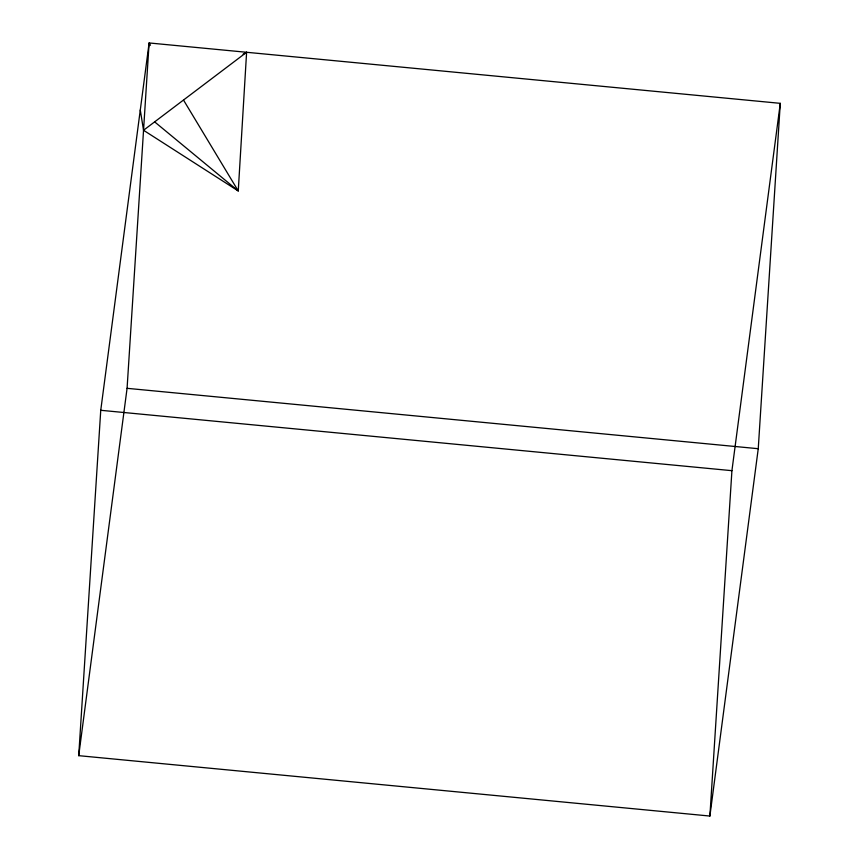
<?xml version="1.0" encoding="UTF-8"?>
<svg xmlns="http://www.w3.org/2000/svg" width="859" height="859" viewBox="0 0 859 859"><rect width="100%" height="100%" fill="white"/><g stroke="black" fill="none" stroke-linecap="round" stroke-linejoin="round"><path stroke-width="1.29" d="M243.108 54.181L246.608 52.281L238.254 190.956L143.539 130.267L140.285 110.006M78.717 755.662L100.75 410.291L149.112 42.95L780.283 103.338L758.25 448.709L709.888 816.05L78.717 755.662L127.078 388.322L149.112 42.95L150.486 45.248M709.888 816.05L731.922 470.678L780.283 103.338M143.539 130.267L246.608 52.281M127.078 388.322L758.25 448.709M100.75 410.291L731.922 470.678M154.717 121.935L238.254 190.956L183.665 100.32"/></g></svg>
